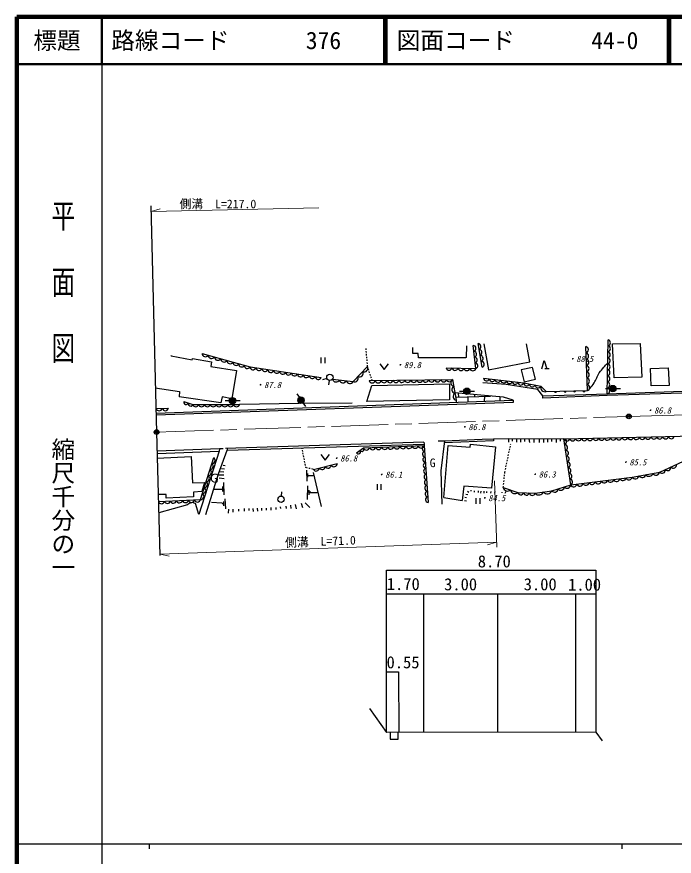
# Model space of a CAD drawing. Units: millimetres, scale not verified. Extents: x 40000 to 680000, y 20000 to 380000.
# Drawn here: x 40000 to 179083, y 202409 to 380000 of the extents above; entities that cross this region are included whole.
import ezdxf
from ezdxf.enums import TextEntityAlignment as Align

# ---------------------------------------------------------------- set-up
doc = ezdxf.new("R2010")
doc.units = ezdxf.units.MM
doc.header["$LTSCALE"] = 1000
doc.header["$PDMODE"] = 32
doc.header["$PDSIZE"] = 500
doc.linetypes.add('CHAIN', pattern=[18.5, 12, -1.5, 3.5, -1.5])
for name, color, linetype, lineweight in [('M-BGD', 7, 'Continuous', 25), ('M-BMK', 2, 'CHAIN', 13), ('M-BMK-SRVR', 3, 'Continuous', 25), ('M-STR-HTXT', 7, 'Continuous', 13), ('M-STR-STRC', 7, 'Continuous', 25), ('M-TTL', 2, 'Continuous', 140), ('M-TTL-BAND', 7, 'Continuous', 25), ('M-TTL-LINE', 7, 'Continuous', 50)]:
    doc.layers.add(name, color=color, linetype=linetype, lineweight=lineweight)
doc.layers.add('M-OTRS', color=6, linetype='Continuous')
doc.layers.add('M-TTL-TXT', color=7, linetype='Continuous')
doc.styles.add('@ＭＳ ゴシック', font='')
doc.styles.add('ＭＳ ゴシック', font='')
doc.styles.get('@ＭＳ ゴシック').set_extended_font_data('@MS Gothic')
doc.styles.get('ＭＳ ゴシック').set_extended_font_data('MS Gothic')

msp = doc.modelspace()

# ---------------------------------------------------------------- hatches: boundary and pattern name
at = {"layer": 'M-BGD'}
for points in [[(166793, 301330, -1), (165427, 301330, -1)], [(135914, 300768, -0.41421), (135231, 300085, -0.41421), (134549, 300768, -1)], [(86337, 298777, -1), (84971, 298777, -1)], [(100504, 298312, -1), (99749, 299450, -1)]]:
    msp.add_hatch(color=256, dxfattribs=at).paths.add_polyline_path(points)

# ---------------------------------------------------------------- linework, layer by layer
for p, q in [((138469, 305894), (137593, 310880)), ((164932, 300225), (165097, 311676)), ((166058, 310783), (171900, 310868)), ((171900, 310868), (172238, 303756)), ((113914, 309569), (113890, 309842)), ((113964, 308971), (113939, 309270)), ((123809, 308751), (123809, 310021)), ((135154, 310360), (135070, 307905)), ((138795, 310783), (139811, 305280)), ((148532, 306973), (147854, 310783)), ((160713, 300910), (160412, 310224)), ((166396, 303587), (166058, 310783)), ((72586, 308413), (72670, 308243)), ((72670, 308243), (77101, 307409)), ((77101, 307409), (77158, 307735)), ((77158, 307735), (81223, 307000)), ((104336, 307919), (104336, 306719)), ((105236, 306719), (105236, 307919)), ((114015, 308373), (113990, 308672)), ((114066, 307775), (114040, 308074)), ((114116, 307178), (114091, 307477)), ((124910, 308751), (123809, 308751)), ((124994, 307820), (124910, 308751)), ((134900, 307820), (124994, 307820)), ((135070, 307905), (134900, 307820)), ((151065, 305494), (151605, 307294)), ((151605, 307294), (152145, 305494)), ((81223, 307000), (81052, 306042)), ((81052, 306042), (86471, 305195)), ((114167, 306580), (114142, 306879)), ((114215, 306008), (114192, 306281)), ((114281, 305805), (114215, 306008)), ((114464, 305234), (114372, 305519)), ((116811, 306592), (117711, 305392)), ((117711, 305392), (118611, 306592)), ((139811, 305280), (148532, 306973)), ((149132, 305837), (146736, 305294)), ((149704, 303316), (149132, 305837)), ((152595, 305494), (151695, 305494)), ((174101, 305619), (177826, 305703)), ((174186, 301893), (174101, 305619)), ((177826, 305703), (177996, 301978)), ((86471, 305195), (85463, 299150)), ((114647, 304662), (114555, 304948)), ((114830, 304091), (114739, 304377)), ((115013, 303519), (114922, 303805)), ((146736, 305294), (147307, 302773)), ((172238, 303756), (166396, 303587)), ((105585, 303488), (104710, 303223)), ((106097, 303057), (105940, 302103)), ((114072, 298591), (115088, 301978)), ((115170, 303031), (115105, 303234)), ((147307, 302773), (149704, 303316)), ((177996, 301978), (174186, 301893)), ((69284, 301470), (74448, 300708)), ((74448, 300708), (74364, 299607)), ((99275, 300231), (99780, 299470)), ((133389, 300373), (133415, 299533)), ((133636, 300804), (134549, 300805)), ((135929, 300804), (136843, 300805)), ((152003, 300716), (160713, 300910)), ((164514, 301366), (165428, 301367)), ((166807, 301366), (167721, 301367)), ((85463, 299150), (83423, 299607)), ((84059, 298813), (84972, 298814)), ((86352, 298813), (87266, 298814)), ((131514, 298930), (114072, 298591)), ((132816, 299512), (140249, 299769)), ((132924, 298871), (132944, 298437)), ((135419, 299602), (135433, 298526)), ((136828, 300087), (136834, 299651)), ((138915, 299723), (138902, 298650)), ((142183, 299577), (142226, 298769)), ((69459, 297150), (72081, 297167)), ((99764, 298168), (87091, 297987)), ((110940, 298253), (99764, 298168)), ((100541, 298320), (101047, 297558)), ((126128, 290040), (84185, 288685)), ((84524, 288347), (126164, 289565)), ((129143, 290294), (130498, 290294)), ((130498, 290294), (129736, 283944)), ((130498, 290294), (138456, 290633)), ((140827, 290294), (130498, 289871)), ((135916, 288939), (136001, 289617)), ((136001, 289617), (141250, 289024)), ((140827, 290717), (140827, 290294)), ((144044, 290802), (144044, 290040)), ((144481, 289478), (144524, 289685)), ((144806, 290802), (144806, 290209)), ((145738, 290802), (145738, 290040)), ((146584, 290802), (146584, 290040)), ((147431, 290717), (147431, 290125)), ((148362, 290717), (148447, 289955)), ((149378, 290717), (149378, 289955)), ((150479, 290802), (150479, 289955)), ((151410, 290717), (151410, 289955)), ((152257, 290717), (152257, 290040)), ((153104, 290802), (153104, 290125)), ((154120, 290802), (154120, 289955)), ((154966, 290802), (154966, 290209)), ((69705, 287636), (82847, 288120)), ((84524, 288685), (84524, 288347)), ((100375, 288628), (100339, 288809)), ((100490, 288039), (100433, 288334)), ((100606, 287450), (100548, 287745)), ((130328, 278271), (131260, 289278)), ((131260, 289278), (135916, 288939)), ((141250, 289024), (140404, 280303)), ((144110, 287717), (144172, 288011)), ((144234, 288304), (144296, 288598)), ((144357, 288891), (144419, 289185)), ((69707, 286653), (76904, 286992)), ((76904, 286992), (77158, 281404)), ((100721, 286862), (100663, 287156)), ((100836, 286273), (100779, 286567)), ((100952, 285684), (100894, 285978)), ((104345, 287429), (105245, 286229)), ((105245, 286229), (106145, 287429)), ((143740, 285955), (143801, 286249)), ((143863, 286543), (143925, 286836)), ((143987, 287130), (144048, 287423)), ((83940, 284261), (83323, 284374)), ((84118, 284991), (83631, 285089)), ((101067, 285095), (101010, 285390)), ((101160, 284619), (101125, 284801)), ((101512, 284537), (101160, 284619)), ((102096, 284400), (101804, 284469)), ((102740, 284250), (102389, 284332)), ((102740, 284250), (107806, 285467)), ((143369, 284194), (143431, 284488)), ((143493, 284781), (143554, 285075)), ((143616, 285368), (143678, 285662)), ((83777, 283684), (82982, 283709)), ((101289, 284079), (101361, 281755)), ((101485, 283392), (101513, 282575)), ((101572, 282927), (102676, 282975)), ((102727, 283605), (104420, 276409)), ((129736, 283944), (129949, 276907)), ((143106, 282218), (143138, 282516)), ((143170, 282814), (143202, 283113)), ((143234, 283411), (143264, 283694)), ((143264, 283694), (143307, 283900)), ((83867, 282280), (82803, 282369)), ((83497, 280658), (83546, 279587)), ((83729, 281470), (83822, 278865)), ((101469, 280757), (101445, 277899)), ((116206, 281118), (116206, 279918)), ((117106, 279918), (117106, 281118)), ((134562, 280727), (134223, 277679)), ((140404, 280303), (134562, 280727)), ((142917, 280443), (142947, 280726)), ((142979, 281025), (143011, 281323)), ((143043, 281621), (143075, 281919)), ((71570, 278949), (69961, 278949)), ((71570, 278179), (71570, 278949)), ((79159, 279566), (77412, 279457)), ((77412, 279457), (77412, 278441)), ((83351, 280025), (81760, 280025)), ((95968, 278614), (96105, 279518)), ((101786, 279880), (101770, 278833)), ((102037, 279572), (102046, 279214)), ((102208, 279369), (103523, 279377)), ((134985, 279033), (135408, 278949)), ((135324, 279626), (135662, 279457)), ((136086, 279880), (136086, 279626)), ((136763, 279711), (136763, 279457)), ((137610, 279711), (137610, 279372)), ((138202, 279626), (138118, 279203)), ((138781, 279619), (138773, 279181)), ((139388, 279541), (139388, 279287)), ((140319, 279541), (140234, 279203)), ((141166, 279541), (141081, 279203)), ((142605, 279457), (142605, 279287)), ((143452, 279541), (143282, 279118)), ((77412, 278441), (71570, 278179)), ((77327, 277255), (76480, 277001)), ((77327, 277255), (77835, 277001)), ((83351, 277127), (81176, 277233)), ((83505, 277192), (83489, 276860)), ((83749, 277420), (83757, 276519)), ((83992, 278037), (84155, 275918)), ((100187, 277086), (100441, 276155)), ((101034, 277171), (101965, 276155)), ((130328, 278271), (134223, 277679)), ((134731, 277679), (135154, 277594)), ((134816, 278356), (135154, 278271)), ((76142, 276747), (70046, 275054)), ((76480, 277001), (76142, 276747)), ((78512, 274715), (77835, 277001)), ((84778, 275816), (84693, 274969)), ((85709, 275816), (85709, 275223)), ((86894, 275816), (86894, 275393)), ((88080, 275985), (88080, 275393)), ((89096, 275985), (89096, 275562)), ((89942, 275985), (90027, 275308)), ((90874, 276070), (90958, 275393)), ((91805, 276070), (91805, 275562)), ((92736, 276070), (92736, 275647)), ((93752, 276155), (93752, 275647)), ((94768, 276155), (94768, 275731)), ((95700, 276324), (95784, 275985)), ((96885, 276493), (96970, 275985)), ((97901, 276663), (97986, 275985)), ((98917, 276832), (99086, 275901)), ((118223, 257928), (162518, 257928)), ((126077, 257885), (126077, 228605)), ((141730, 257928), (141730, 228616)), ((158185, 257850), (158185, 228628)), ((114596, 233685), (118216, 228602)), ((162519, 228631), (118216, 228602)), ((162519, 228631), (163851, 226819))]:
    msp.add_line(p, q, dxfattribs=at)
for points in [[(130826, 305729), (137099, 305592), (136579, 310469)], [(79203, 308775), (85751, 306912), (89340, 305926), (104380, 303679)], [(106792, 303319), (111174, 302830), (114215, 306008)], [(114544, 303022), (132184, 303282), (132924, 298871)], [(115088, 301978), (131509, 302329), (131514, 298930)], [(151300, 299306), (151322, 299782), (150234, 301169), (143542, 302193), (138586, 302570)], [(138771, 303537), (147236, 302524), (150880, 301866), (152003, 300716)], [(69485, 296167), (145003, 298868), (142968, 299499), (138183, 299974), (132662, 300433)], [(151322, 299782), (164932, 300225), (182963, 300886), (182979, 300439), (164878, 299847), (151300, 299306)], [(145003, 298868), (145011, 298405), (69495, 295747)], [(83423, 299607), (83202, 298299), (74364, 299607)], [(75360, 298612), (77237, 297985), (87091, 297987)], [(142917, 280443), (145985, 279391), (149661, 279199), (153195, 279733), (157181, 280966), (155752, 290723), (186450, 291404)], [(157181, 280966), (170177, 282610), (176013, 283678), (181930, 286390), (185026, 289326), (186450, 291404)], [(126128, 290040), (126164, 289565), (126209, 289273)], [(138456, 290633), (140827, 290717), (144044, 290802), (155752, 290723)], [(83627, 288602), (82863, 288567), (69693, 288088)], [(82863, 288567), (82847, 288120), (78512, 274715)], [(79961, 274726), (82702, 283339), (84524, 288347)], [(111881, 287726), (113343, 288822), (126209, 289273), (127013, 277265)], [(69968, 277457), (78849, 277860), (81662, 286737)], [(83834, 282994), (83729, 282994), (82771, 282994)], [(77158, 281404), (79686, 281449), (79159, 279566)], [(118216, 228602), (118223, 262915), (162518, 262915), (162519, 228631)], [(118223, 241389), (120771, 241389), (120818, 228603)], [(118968, 228602), (118968, 227165), (120697, 227165), (120697, 228603)]]:
    msp.add_lwpolyline(points, dxfattribs=at)
for centre in [(106242, 303724), (166110, 301330), (135231, 300768), (85654, 298777), (100126, 298881), (95898, 277919)]:
    msp.add_circle(centre, 683, dxfattribs=at)
for centre, radius, start, end in [((137554, 310230), 650, 293.34663, 86.59748), ((164933, 311042), 655, 282.85439, 75.50087), ((136519, 309846), 626, 287.68955, 84.49599), ((136649, 308627), 626, 287.68955, 84.49599), ((137773, 308984), 650, 293.34663, 86.59748), ((160241, 309553), 693, 288.03187, 75.67421), ((164896, 308498), 655, 282.85439, 75.50087), ((164915, 309770), 655, 282.85439, 75.50087), ((79916, 308794), 713, 181.52477, 326.71113), ((81226, 308421), 713, 181.52477, 326.71113), ((82536, 308049), 713, 181.52477, 326.71113), ((83845, 307676), 713, 181.52477, 326.71113), ((85155, 307303), 713, 181.52477, 326.71113), ((136779, 307408), 626, 287.68955, 84.49599), ((137992, 307737), 650, 293.34663, 86.59748), ((160284, 308222), 693, 288.03187, 75.67421), ((160327, 306892), 693, 288.03187, 75.67421), ((164878, 307225), 655, 282.85439, 75.50087), ((86385, 306877), 635, 176.89405, 332.37378), ((87581, 306549), 635, 176.89405, 332.37378), ((88777, 306220), 635, 176.89405, 332.37378), ((89989, 305982), 652, 184.95135, 338.05857), ((91242, 305795), 652, 184.95135, 338.05857), ((92496, 305607), 652, 184.95135, 338.05857), ((113501, 305677), 787, 247.66986, 24.85377), ((131456, 305859), 644, 191.65437, 345.84403), ((132711, 305832), 644, 191.65437, 345.84403), ((133966, 305804), 644, 191.65437, 345.84403), ((135220, 305777), 644, 191.65437, 345.84403), ((136475, 305750), 644, 191.65437, 345.84403), ((136909, 306188), 626, 287.68955, 84.49599), ((138211, 306491), 650, 293.34663, 86.59748), ((160370, 305561), 693, 288.03187, 75.67421), ((164860, 305953), 655, 282.85439, 75.50087), ((93749, 305420), 652, 184.95135, 338.05857), ((95002, 305233), 652, 184.95135, 338.05857), ((96256, 305046), 652, 184.95135, 338.05857), ((97509, 304859), 652, 184.95135, 338.05857), ((98762, 304671), 652, 184.95135, 338.05857), ((100016, 304484), 652, 184.95135, 338.05857), ((101269, 304297), 652, 184.95135, 338.05857), ((102523, 304110), 652, 184.95135, 338.05857), ((103776, 303923), 652, 184.95135, 338.05857), ((111474, 303558), 787, 247.66986, 24.85377), ((112487, 304618), 787, 247.66986, 24.85377), ((160413, 304230), 693, 288.03187, 75.67421), ((164823, 303408), 655, 282.85439, 75.50087), ((164842, 304681), 655, 282.85439, 75.50087), ((107555, 303526), 790, 195.1718, 332.08249), ((109015, 303363), 790, 195.1718, 332.08249), ((110476, 303200), 790, 195.1718, 332.08249), ((115172, 303178), 647, 193.97565, 347.71496), ((116432, 303196), 647, 193.97565, 347.71496), ((117692, 303215), 647, 193.97565, 347.71496), ((118952, 303234), 647, 193.97565, 347.71496), ((120212, 303252), 647, 193.97565, 347.71496), ((121472, 303271), 647, 193.97565, 347.71496), ((122732, 303289), 647, 193.97565, 347.71496), ((123992, 303308), 647, 193.97565, 347.71496), ((125252, 303327), 647, 193.97565, 347.71496), ((126512, 303345), 647, 193.97565, 347.71496), ((127772, 303364), 647, 193.97565, 347.71496), ((129032, 303382), 647, 193.97565, 347.71496), ((130292, 303401), 647, 193.97565, 347.71496), ((131552, 303420), 647, 193.97565, 347.71496), ((132609, 302597), 806, 121.81367, 257.22638), ((139390, 303585), 621, 184.39769, 341.94601), ((140599, 303440), 621, 184.39769, 341.94601), ((141808, 303295), 621, 184.39769, 341.94601), ((143018, 303151), 621, 184.39769, 341.94601), ((144227, 303006), 621, 184.39769, 341.94601), ((145436, 302861), 621, 184.39769, 341.94601), ((146646, 302716), 621, 184.39769, 341.94601), ((147866, 302543), 631, 181.73822, 337.80376), ((149081, 302324), 631, 181.73822, 337.80376), ((150296, 302105), 631, 181.73822, 337.80376), ((160456, 302900), 693, 288.03187, 75.67421), ((160499, 301569), 693, 288.03187, 75.67421), ((164805, 302136), 655, 282.85439, 75.50087), ((132855, 301127), 806, 121.81367, 257.22638), ((133102, 299657), 806, 121.81367, 257.22638), ((151725, 301568), 896, 160.55517, 288.06427), ((154001, 300816), 256, 193.95717, 348.5964), ((156001, 300861), 256, 193.95717, 348.5964), ((158000, 300906), 256, 193.95717, 348.5964), ((160000, 300950), 256, 193.95717, 348.5964), ((164787, 300863), 655, 282.85439, 75.50087), ((75828, 298450), 495, 160.92618, 342.12961), ((70113, 297334), 680, 195.6863, 345.05033), ((71424, 297343), 680, 195.6863, 345.05033), ((76766, 298137), 495, 160.92618, 342.12961), ((77853, 298115), 629, 191.86853, 348.15507), ((79085, 298115), 629, 191.86853, 348.15507), ((80316, 298115), 629, 191.86853, 348.15507), ((81548, 298115), 629, 191.86853, 348.15507), ((82780, 298116), 629, 191.86853, 348.15507), ((84012, 298116), 629, 191.86853, 348.15507), ((85243, 298116), 629, 191.86853, 348.15507), ((86475, 298116), 629, 191.86853, 348.15507), ((156363, 290864), 627, 192.96642, 349.57273), ((155713, 290095), 630, 290.2333, 86.43209), ((155891, 288875), 630, 290.2333, 86.43209), ((157591, 290891), 627, 192.96642, 349.57273), ((158819, 290919), 627, 192.96642, 349.57273), ((160047, 290946), 627, 192.96642, 349.57273), ((161275, 290973), 627, 192.96642, 349.57273), ((162503, 291000), 627, 192.96642, 349.57273), ((163731, 291027), 627, 192.96642, 349.57273), ((164959, 291055), 627, 192.96642, 349.57273), ((166187, 291082), 627, 192.96642, 349.57273), ((167415, 291109), 627, 192.96642, 349.57273), ((168643, 291136), 627, 192.96642, 349.57273), ((169870, 291164), 627, 192.96642, 349.57273), ((171098, 291191), 627, 192.96642, 349.57273), ((172326, 291218), 627, 192.96642, 349.57273), ((173554, 291245), 627, 192.96642, 349.57273), ((174782, 291272), 627, 192.96642, 349.57273), ((176010, 291300), 627, 192.96642, 349.57273), ((177238, 291327), 627, 192.96642, 349.57273), ((178466, 291354), 627, 192.96642, 349.57273), ((112272, 287967), 458, 211.6747, 42.06509), ((113002, 288515), 458, 211.6747, 42.06509), ((113980, 289009), 664, 196.33367, 347.683), ((115267, 289054), 664, 196.33367, 347.683), ((116553, 289099), 664, 196.33367, 347.683), ((117840, 289144), 664, 196.33367, 347.683), ((119127, 289189), 664, 196.33367, 347.683), ((120413, 289234), 664, 196.33367, 347.683), ((121700, 289279), 664, 196.33367, 347.683), ((122987, 289324), 664, 196.33367, 347.683), ((124273, 289370), 664, 196.33367, 347.683), ((125560, 289415), 664, 196.33367, 347.683), ((126361, 288680), 612, 104.38172, 263.2791), ((126442, 287479), 612, 104.38172, 263.2791), ((156070, 287655), 630, 290.2333, 86.43209), ((81277, 286161), 692, 268.54817, 56.28788), ((126522, 286278), 612, 104.38172, 263.2791), ((156249, 286436), 630, 290.2333, 86.43209), ((80474, 283625), 692, 268.54817, 56.28788), ((80876, 284893), 692, 268.54817, 56.28788), ((103333, 284571), 674, 208.48066, 358.55248), ((104599, 284875), 674, 208.48066, 358.55248), ((105865, 285180), 674, 208.48066, 358.55248), ((107132, 285484), 674, 208.48066, 358.55248), ((126602, 285078), 612, 104.38172, 263.2791), ((126683, 283877), 612, 104.38172, 263.2791), ((156427, 285216), 630, 290.2333, 86.43209), ((156606, 283996), 630, 290.2333, 86.43209), ((176532, 284107), 674, 219.56719, 9.67994), ((177715, 284650), 674, 219.56719, 9.67994), ((178899, 285192), 674, 219.56719, 9.67994), ((80072, 282357), 692, 268.54817, 56.28788), ((126763, 282676), 612, 104.38172, 263.2791), ((156785, 282777), 630, 290.2333, 86.43209), ((168205, 282541), 679, 202.49349, 351.92375), ((169505, 282705), 679, 202.49349, 351.92375), ((170853, 283038), 800, 212.39491, 348.35678), ((172311, 283305), 800, 212.39491, 348.35678), ((173770, 283572), 800, 212.39491, 348.35678), ((175229, 283840), 800, 212.39491, 348.35678), ((79670, 281089), 692, 268.54817, 56.28788), ((126844, 281475), 612, 104.38172, 263.2791), ((126924, 280275), 612, 104.38172, 263.2791), ((156448, 280984), 734, 215.75287, 358.61854), ((156963, 281557), 630, 290.2333, 86.43209), ((157809, 281226), 679, 202.49349, 351.92375), ((159108, 281390), 679, 202.49349, 351.92375), ((160408, 281554), 679, 202.49349, 351.92375), ((161707, 281719), 679, 202.49349, 351.92375), ((163007, 281883), 679, 202.49349, 351.92375), ((164307, 282048), 679, 202.49349, 351.92375), ((165606, 282212), 679, 202.49349, 351.92375), ((166906, 282376), 679, 202.49349, 351.92375), ((78866, 278553), 692, 268.54817, 56.28788), ((79268, 279821), 692, 268.54817, 56.28788), ((127004, 279074), 612, 104.38172, 263.2791), ((143816, 280566), 908, 187.75569, 314.37976), ((145350, 280039), 908, 187.75569, 314.37976), ((146605, 279485), 626, 188.64807, 345.37865), ((147830, 279421), 626, 188.64807, 345.37865), ((149055, 279357), 626, 188.64807, 345.37865), ((150463, 279875), 1048, 220.13673, 337.0551), ((152230, 280142), 1048, 220.13673, 337.0551), ((153790, 280162), 734, 215.75287, 358.61854), ((155119, 280573), 734, 215.75287, 358.61854), ((70595, 277639), 653, 196.17063, 349.03624), ((71864, 277696), 653, 196.17063, 349.03624), ((73133, 277754), 653, 196.17063, 349.03624), ((74401, 277812), 653, 196.17063, 349.03624), ((75670, 277869), 653, 196.17063, 349.03624), ((76939, 277927), 653, 196.17063, 349.03624), ((78208, 277985), 653, 196.17063, 349.03624), ((127085, 277873), 612, 104.38172, 263.2791)]:
    msp.add_arc(centre, radius, start, end, dxfattribs=at)
msp.add_open_spline([(161207, 301348), (161667, 301862), (161805, 302043), (162138, 302526), (162671, 303298), (162732, 303871), (163234, 304663), (163548, 305159), (163778, 305401), (164165, 305841), (164488, 306207), (164606, 306329), (165026, 306745)], degree=3, knots=[0, 0, 0, 0, 1, 1, 1, 2, 2, 2, 3, 3, 3, 4, 4, 4, 4], dxfattribs=at)
at = {"layer": 'M-BMK'}
for p, q in [((169481, 295440), (229559, 297039)), ((69589, 292127), (169481, 295440))]:
    msp.add_line(p, q, dxfattribs=at)
at = {"layer": 'M-BMK-SRVR'}
for p, q in [((68352, 339993), (69589, 292127)), ((69589, 292127), (70264, 265994))]:
    msp.add_line(p, q, dxfattribs=at)
for centre in [(169481, 295440), (69589, 292127)]:
    msp.add_circle(centre, 500, dxfattribs=at)
for p in [(169481, 295440), (69589, 292127)]:
    msp.add_point(p, dxfattribs=at)
at = {"layer": 'M-OTRS'}
msp.add_point((69589, 292127), dxfattribs=at)
at = {"layer": 'M-STR-HTXT'}
for p, q in [((103912, 339570), (68437, 338808)), ((68437, 338808), (70357, 339367)), ((141081, 281827), (141589, 267773)), ((141504, 268873), (70300, 266333)), ((141504, 268873), (139592, 268287)), ((70300, 266333), (72249, 265885))]:
    msp.add_line(p, q, dxfattribs=at)
at = {"layer": 'M-STR-STRC'}
for p, q in [((137121, 278135), (137121, 276935)), ((138021, 276935), (138021, 278135))]:
    msp.add_line(p, q, dxfattribs=at)
at = {"layer": 'M-TTL'}
for p, q in [((40000, 380000), (40000, 20000)), ((680000, 380000), (40000, 380000))]:
    msp.add_line(p, q, dxfattribs=at)
at = {"layer": 'M-TTL-BAND'}
for p, q in [((58000, 370000), (58000, 20000)), ((40000, 205000), (579000, 205000)), ((68000, 205000), (68000, 204000)), ((168000, 205000), (168000, 204000))]:
    msp.add_line(p, q, dxfattribs=at)
at = {"layer": 'M-TTL-LINE'}
for p, q in [((58000, 380000), (58000, 370000)), ((117750, 380000), (117750, 370000)), ((118250, 380000), (118250, 370000)), ((177750, 380000), (177750, 370000)), ((178250, 380000), (178250, 370000)), ((40000, 370000), (680000, 370000))]:
    msp.add_line(p, q, dxfattribs=at)

# ---------------------------------------------------------------- texts
at = {"layer": 'M-BGD', "style": 'ＭＳ ゴシック', "oblique": 15}
for s, p in [('・88.5', (156509, 306563)), ('・89.8', (120048, 305274)), ('・87.8', (90458, 301061)), ('・86.8', (172966, 295672)), ('・86.8', (133688, 292164)), ('・86.8', (106574, 285525)), ('・85.5', (167764, 284699)), ('・86.1', (116091, 282079)), ('・86.3', (148560, 282127)), ('・84.5', (137898, 277122))]:
    msp.add_text(s, height=1320, dxfattribs=at).set_placement(p, align=Align.BOTTOM_LEFT)
at = {"layer": 'M-BGD', "style": 'ＭＳ ゴシック'}
msp.add_text('Ｇ', height=1833, rotation=349.968, dxfattribs=at).set_placement((80342, 281166), align=Align.BOTTOM_LEFT)
for s, p in [('8.70', (137529, 262736)), ('1.70', (118270, 257950)), ('3.00', (130400, 257890)), ('3.00', (147242, 257890)), ('1.00', (156627, 257820)), ('0.55', (118223, 241389))]:
    msp.add_text(s, height=2566, dxfattribs=at).set_placement(p, align=Align.BOTTOM_LEFT)
at = {"layer": 'M-STR-HTXT', "style": 'ＭＳ ゴシック'}
msp.add_text('側溝\u3000L=217.0', height=1833, dxfattribs=at).set_placement((74437, 338937), align=Align.BOTTOM_LEFT)
msp.add_text('側溝\u3000L=71.0', height=1833, rotation=2.043, dxfattribs=at).set_placement((96804, 267279), align=Align.BOTTOM_LEFT)
at = {"layer": 'M-STR-STRC', "style": 'ＭＳ ゴシック'}
msp.add_text('G', height=1833, dxfattribs=at).set_placement((127349, 284167), align=Align.BOTTOM_LEFT)
at = {"layer": 'M-TTL-BAND', "style": '@ＭＳ ゴシック', "width": 1.4}
msp.add_text('平  面  図', height=3666, rotation=270, dxfattribs=at).set_placement((49777, 306475), align=Align.MIDDLE_RIGHT)
at = {"layer": 'M-TTL-BAND', "style": '@ＭＳ ゴシック'}
msp.add_text('縮尺千分の一', height=3666, rotation=270, dxfattribs=at).set_placement((49777, 261030), align=Align.MIDDLE_RIGHT)
at = {"layer": 'M-TTL-TXT', "style": 'ＭＳ ゴシック'}
msp.add_text('標題', height=3666, dxfattribs=at).set_placement((48500, 375000), align=Align.MIDDLE_CENTER)
for s, p in [('路線コード', (60000, 375000)), ('376', (101142, 375000)), ('図面コード', (120380, 375000)), ('44-0', (161521, 375000))]:
    msp.add_text(s, height=3666, dxfattribs=at).set_placement(p, align=Align.MIDDLE_LEFT)

doc.saveas('drawing.dxf')
